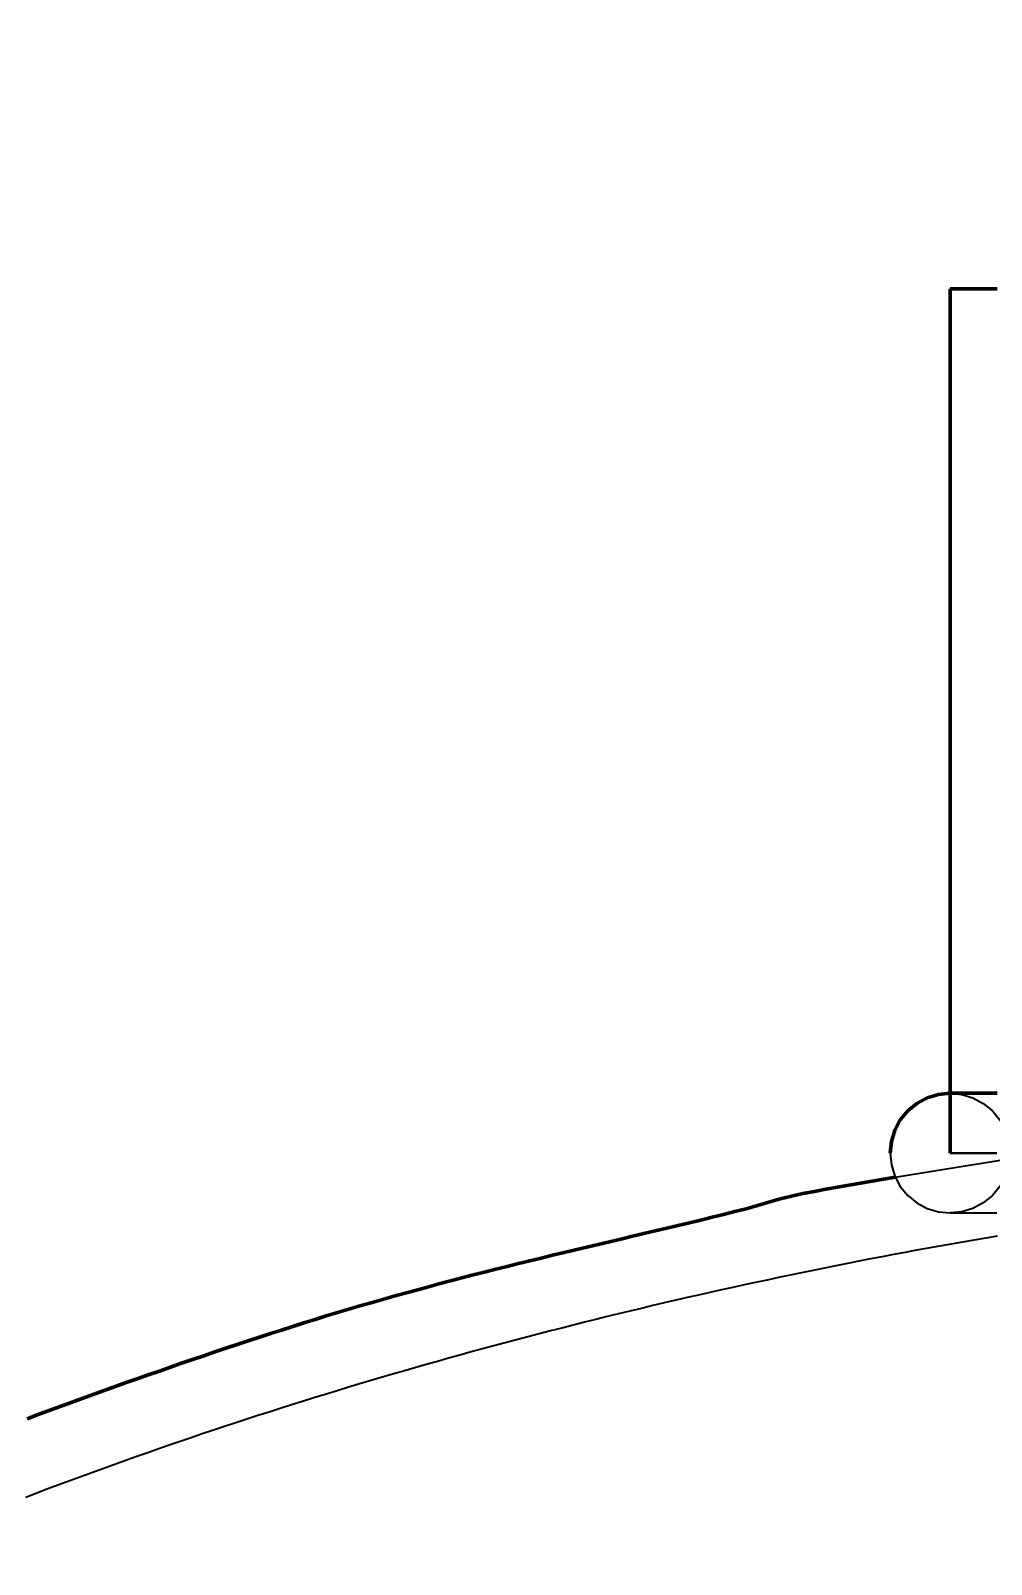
# Model space of a CAD drawing. Header units: millimetres. Extents: x 0 to 2382, y 0 to 420.
# Drawn here: x 983.3 to 991.52, y 333.49 to 346.62 of the extents above; entities that cross this region are included whole.
import ezdxf

# ---------------------------------------------------------------- set-up
doc = ezdxf.new("R2010")
doc.units = ezdxf.units.MM
doc.linetypes.add('IRAM-E-TRAZOS', pattern=[5, 4, -1])
for name, color, linetype, lineweight in [('01-VISIBLE', 7, 'CONTINUOUS', 70), ('02-OCULTA', 4, 'IRAM-E-TRAZOS', 35), ('08-FINA', 5, 'CONTINUOUS', 18)]:
    doc.layers.add(name, color=color, linetype=linetype, lineweight=lineweight)

msp = doc.modelspace()

# ---------------------------------------------------------------- linework, layer by layer
at = {"layer": '01-VISIBLE'}
for points in [[(991.167, 344.408), (991.268, 344.408), (991.369, 344.408), (991.47, 344.408), (991.571, 344.408)], [(991.167, 337.008), (991.167, 344.408)], [(991.167, 337.52), (991.067, 337.51), (990.971, 337.481), (990.882, 337.434), (990.805, 337.37), (990.741, 337.292), (990.694, 337.204), (990.665, 337.108), (990.655, 337.008)], [(991.571, 337.52), (991.47, 337.52), (991.369, 337.52), (991.268, 337.52), (991.167, 337.52)], [(983.271, 334.735), (983.365, 334.77), (983.459, 334.805), (983.553, 334.84), (983.648, 334.874), (983.742, 334.909), (983.836, 334.943), (983.93, 334.976), (984.025, 335.01), (984.119, 335.044), (984.214, 335.077), (984.308, 335.11), (984.403, 335.143), (984.498, 335.176), (984.593, 335.209), (984.687, 335.241), (984.782, 335.274), (984.877, 335.306), (984.972, 335.338), (985.067, 335.37), (985.163, 335.401), (985.258, 335.432), (985.353, 335.463), (985.449, 335.494), (985.544, 335.524), (985.64, 335.554), (985.735, 335.584), (985.831, 335.614), (985.927, 335.643), (986.023, 335.671), (986.119, 335.7), (986.216, 335.728), (986.312, 335.755), (986.408, 335.783), (986.505, 335.81), (986.602, 335.836), (986.698, 335.862), (986.795, 335.888), (986.892, 335.914), (986.989, 335.94), (987.086, 335.965), (987.183, 335.99), (987.28, 336.014), (987.378, 336.039), (987.475, 336.063), (987.572, 336.087), (987.67, 336.11), (987.767, 336.134), (987.865, 336.157), (987.962, 336.181), (988.06, 336.204), (988.157, 336.227), (988.255, 336.25), (988.352, 336.273), (988.45, 336.296), (988.547, 336.319), (988.645, 336.342), (988.743, 336.366), (988.84, 336.389), (988.938, 336.412), (989.035, 336.435), (989.133, 336.459), (989.23, 336.482), (989.327, 336.507), (989.424, 336.532), (989.521, 336.559), (989.617, 336.588), (989.713, 336.616), (989.81, 336.64), (989.908, 336.662), (990.007, 336.681), (990.105, 336.7), (990.204, 336.718), (990.302, 336.735), (990.401, 336.752), (990.5, 336.769), (990.599, 336.786), (990.698, 336.802)]]:
    msp.add_lwpolyline(points, dxfattribs=at)
at = {"layer": '02-OCULTA'}
for points in [[(991.567, 344.408), (991.467, 344.408), (991.367, 344.408), (991.267, 344.408), (991.167, 344.408)], [(991.567, 337.52), (991.467, 337.52), (991.367, 337.52), (991.267, 337.52), (991.167, 337.52)], [(991.167, 337.52), (991.267, 337.51), (991.363, 337.481), (991.451, 337.434), (991.529, 337.37), (991.592, 337.292), (991.64, 337.204), (991.669, 337.108), (991.679, 337.008), (991.669, 336.908), (991.64, 336.812), (991.592, 336.723), (991.529, 336.646), (991.451, 336.582), (991.363, 336.535), (991.267, 336.506), (991.167, 336.496)], [(990.655, 337.008), (990.665, 336.908), (990.694, 336.812), (990.741, 336.723), (990.805, 336.646), (990.882, 336.582), (990.971, 336.535), (991.067, 336.506), (991.167, 336.496)], [(990.698, 336.802), (990.803, 336.82), (990.909, 336.837), (991.015, 336.855), (991.12, 336.872), (991.226, 336.889), (991.332, 336.906), (991.438, 336.923), (991.544, 336.94), (991.649, 336.957), (991.755, 336.974), (991.861, 336.991), (991.967, 337.008)], [(991.567, 337.008), (991.467, 337.008), (991.367, 337.008), (991.267, 337.008), (991.167, 337.008)], [(991.167, 337.008), (991.267, 337.008), (991.367, 337.008), (991.467, 337.008), (991.567, 337.008)], [(991.167, 336.496), (991.267, 336.496), (991.367, 336.496), (991.467, 336.496), (991.567, 336.496)], [(991.167, 336.496), (991.267, 336.496), (991.367, 336.496), (991.467, 336.496), (991.567, 336.496)], [(991.571, 336.298), (991.472, 336.281), (991.374, 336.264), (991.275, 336.247), (991.176, 336.229), (991.077, 336.212), (990.979, 336.194), (990.88, 336.176), (990.782, 336.158), (990.683, 336.139), (990.585, 336.121), (990.486, 336.102), (990.388, 336.083), (990.289, 336.063), (990.191, 336.044), (990.093, 336.024), (989.995, 336.004), (989.897, 335.984), (989.798, 335.964), (989.7, 335.943), (989.602, 335.922), (989.504, 335.901), (989.406, 335.88), (989.308, 335.859), (989.211, 335.837), (989.113, 335.815), (989.015, 335.793), (988.917, 335.771), (988.82, 335.748), (988.722, 335.726), (988.624, 335.703), (988.527, 335.679), (988.429, 335.656), (988.332, 335.633), (988.235, 335.609), (988.137, 335.585), (988.04, 335.56), (987.943, 335.536), (987.846, 335.511), (987.749, 335.486), (987.652, 335.461), (987.555, 335.436), (987.458, 335.41), (987.361, 335.385), (987.264, 335.359), (987.167, 335.333), (987.071, 335.306), (986.974, 335.279), (986.877, 335.253), (986.781, 335.225), (986.685, 335.198), (986.588, 335.171), (986.492, 335.143), (986.396, 335.115), (986.299, 335.087), (986.203, 335.058), (986.107, 335.029), (986.011, 335.001), (985.915, 334.971), (985.82, 334.942), (985.724, 334.913), (985.628, 334.883), (985.533, 334.853), (985.437, 334.822), (985.342, 334.792), (985.246, 334.761), (985.151, 334.73), (985.056, 334.699), (984.96, 334.668), (984.865, 334.636), (984.77, 334.604), (984.675, 334.572), (984.581, 334.54), (984.486, 334.507), (984.391, 334.474), (984.296, 334.441), (984.202, 334.408), (984.107, 334.374), (984.013, 334.34), (983.919, 334.306), (983.825, 334.272), (983.731, 334.238), (983.637, 334.203), (983.543, 334.168), (983.449, 334.133), (983.355, 334.097), (983.261, 334.061)]]:
    msp.add_lwpolyline(points, dxfattribs=at)
at = {"layer": '08-FINA'}
msp.add_circle((990.667, 354.167), 36.833, dxfattribs=at)

doc.saveas('drawing.dxf')
